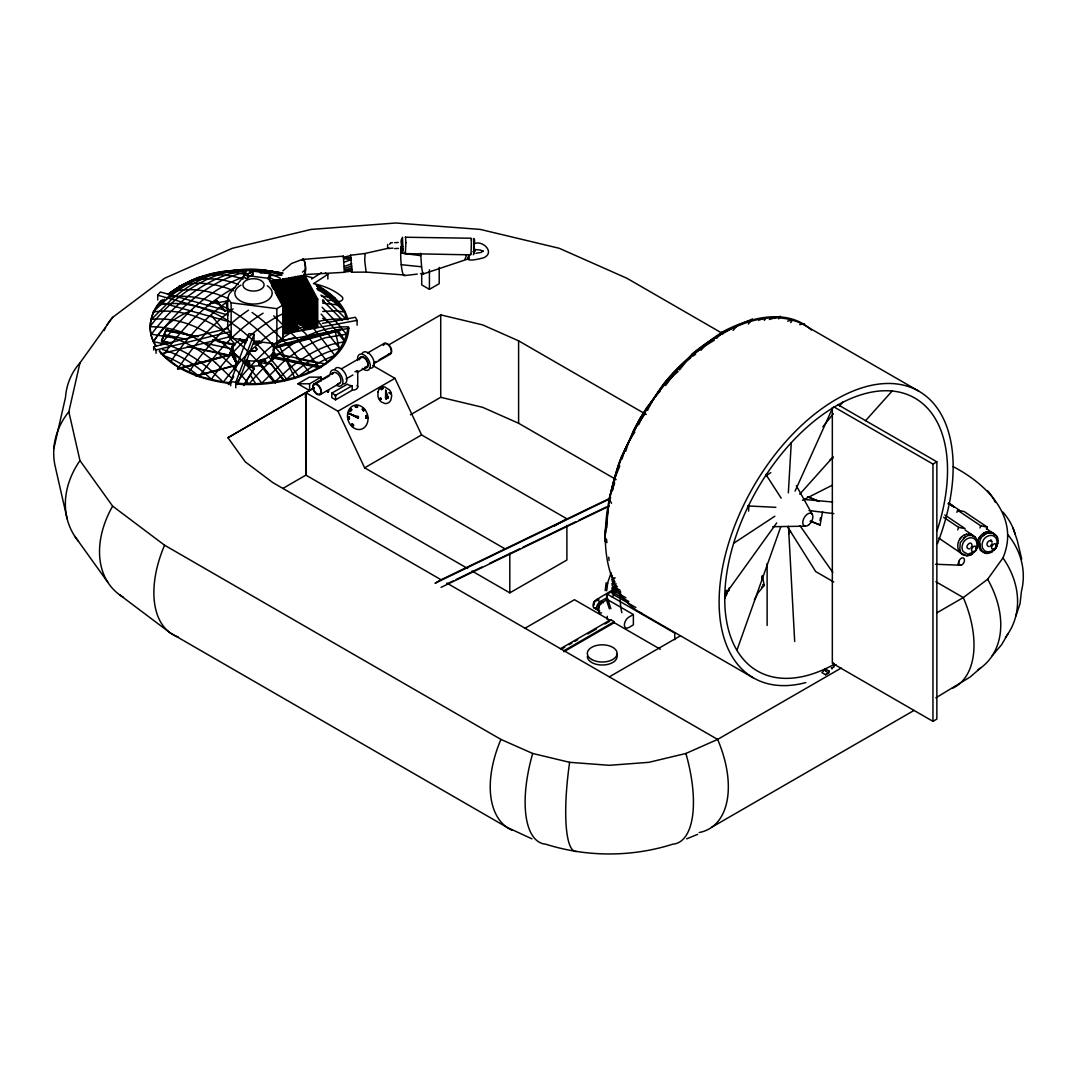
<?xml version="1.0" encoding="UTF-8"?>
<svg xmlns="http://www.w3.org/2000/svg" width="1077" height="1077" viewBox="0 0 1077 1077"><rect width="100%" height="100%" fill="white"/><g stroke="black" fill="none" stroke-linecap="round" stroke-linejoin="round"><path stroke-width="1.5" d="M351.331 271.916A8.495 0.767 86.2 0 0 351.869 271.121L350.671 255.572A8.495 0.767 86.2 0 0 350.267 255.532M401.586 243.739L401.331 248.222L401.196 247.36M405.867 242.742L405.437 252.355M319.721 367.782L272.844 357.927L272.952 356.447L277.206 353.902L325.698 364.093M366.099 417.674L367.755 417.553A3.244 2.625 73.3 0 1 367.822 418.078L366.167 418.199A3.244 2.625 73.3 0 1 366.099 417.674A3.244 2.625 73.3 0 0 366.18 418.186M231.77 355.154L231.905 353.996L177.611 368.617M473.692 242.325L474.445 239.579L474.392 242.338L473.624 241.625M348.625 417.93L348.383 419.115L348.773 418.334M465.035 259.019L464.968 259.032A3.043 1.05 -78 0 0 466.166 254.926M473.813 251.816L474.607 249.124L474.499 251.83L473.274 251.964M343.24 257.174L343.348 256.138L303.189 259.395M304.185 274.608L344.411 272.306L343.348 256.138M274.15 382.308L259.409 364.066L259.692 362.666L270.96 363.838L284.651 380.787M402.96 248.975L402.461 237.169M348.921 417.405L349.231 417.216A1.912 1.548 73.3 0 0 349.163 416.691L347.911 416.786A2.746 2.221 73.3 0 0 347.965 417.216L348.261 417.58M417.257 274.096L404.185 275.631A15.28 2.302 86.4 0 1 401.708 268.321L401.236 264.686A15.28 2.302 86.4 0 1 400.711 253.082L400.859 249.864M272.844 357.927L273.275 356.258A2.679 0.74 -78.1 0 1 274.298 353.606A2.679 0.74 -78.1 0 1 274.985 354.643L274.864 355.922M788.351 492.849L791.272 442.66M972.06 546.093C971.912 538.11 962.421 548.543 969.677 548.907M977.647 544.316C976.489 535.659 988.78 526.586 994.919 534.906L986.505 528.592M975.829 550.603L977.862 545.554L977.862 541.758M977.862 545.554L978.024 542.996M985.657 534.017C974.793 538.419 979.491 558.963 991.742 552.03M979.599 542.929L980.837 549.984M997.827 543.185L998.042 540.627M362.895 409.125C361.576 409.152 361.657 409.718 363.07 409.233M400.994 242.083C402.556 229.94 401.546 262.061 400.873 247.118M402.825 250.833L402.946 248.949M366.732 416.476L366.57 415.614M385.876 397.588L386.28 398.853M305.343 397.642L305.801 392.634L314.363 387.72M474.055 250.981L473.974 251.991L473.18 251.641M358.17 416.436C355.127 415.035 358.816 421.08 358.453 416.516M356.931 417.445L347.763 412.976A12.453 10.07 73.3 0 0 360.607 429.386A12.453 10.07 73.3 0 0 364.874 409.489A12.453 10.07 73.3 0 0 347.763 412.976L356.783 416.853M356.904 417.176L347.763 412.976L357.106 416.637M402.138 239.538L402.286 238.044M402.825 250.793L402.502 253.216M471.053 253.687L471.403 240.521M473.826 253.741L474.23 242.204M605.745 532.953C608.357 498.059 614.832 461.548 634.824 432.092M833.033 666.973L833.84 667.43M605.18 590.654L606.176 582.751M606.539 586.023L611.157 572.708M606.714 590.802L607.697 583.02M381.837 387.868L382.362 388.178M264.982 363.218L265.063 362.639A2.679 1.979 -38.9 0 0 263.273 361.01A2.679 1.979 -38.9 0 0 260.54 362.761L260.297 363.353M363.057 409.247L362.612 407.698L362.895 409.125M248.181 364.793L248.262 364.241A2.679 2.046 32.2 0 0 245.098 361.468M381.554 387.908L382.537 387.639M820.028 520.635L820.486 517.741M810.092 521.147L820.082 525.024L822.586 511.629M605.759 538.487L605.207 541.637L605.207 531.244L606.849 521.78L606.849 527.73M401.358 242.81L401.546 244.492M405.437 252.301L405.1 253.593L470.716 254.859M470.851 238.475L471.403 240.588M473.436 239.525L473.611 238.529M471.053 253.62L470.568 254.576M473.557 244.035C481.809 239.148 495.73 252.22 483.896 257.686C480.18 258.749 463.164 263.138 468.751 256.232M473.638 249.474L473.732 243.725M473.826 253.674L473.328 254.71M382.47 388.016L382.227 389.039L382.995 388.595M468.818 258.938L468.455 257.066M350.779 410.835C350.16 408.95 350.173 413.137 350.792 410.835M381.298 389.578L380.773 388.191M322.629 299.931L323.463 300.873M327.637 300.348L327.92 300.806M347.925 416.664L349.311 416.732A2.746 2.221 73.3 0 1 349.365 417.176L348.261 417.593M53.85 448.544L65.495 397.453A91.747 72.361 24.9 0 1 79.967 362.895L112.627 317.378L164.579 278.283L232.295 248.289L311.145 229.428L395.757 222.993L480.382 229.428L559.232 248.289L626.935 278.283L723.044 333.762M67.164 518.885L55.573 468.051A91.747 74.905 0 0 1 68.834 411.751L79.967 362.895M1005.433 637.369A91.747 72.361 24.9 0 0 1002.956 557.913C1020.242 517.081 986.734 484.085 953.105 466.597M364.578 410.041L364.457 409.502A3.137 2.544 73.3 0 0 364.12 409.152L363.164 410.579A3.137 2.544 73.3 0 0 363.501 410.929L364.591 410.027M474.607 249.124L474.499 251.83M483.075 250.712L481.486 252.341L475.953 253.324M976.166 549.795C976.624 539.496 966.15 554.197 975.277 551.114M992.079 543.71L990.369 546.254M996.185 547.426C996.642 537.127 986.169 551.814 995.296 548.731M997.894 543.185L995.848 548.233L991.755 552.097M232.188 355.195L231.905 353.996M237.048 365.103L234.409 358.52A2.679 0.929 74.9 0 0 233.574 355.37A2.679 0.929 74.9 0 0 232.295 354.818L237.048 365.103L197.118 375.86M328.687 390.991L328.323 391.772M385.553 397.925L385.701 390.184L388.151 397.615L387.464 398.369L387.087 397.319L387.989 397.278M387.047 398.302L385.983 398.813M956.888 512.383L957.615 510.229L964.184 511.562L987.259 527.124L986.532 529.278M957.722 529.857L958.57 527.34L943.64 517.283M979.962 527.945L980.689 525.778L957.615 510.229M1015.759 616.192L1020.013 603.874L1021.427 591.327A91.747 74.905 0 0 0 1008.166 535.027M187.371 346.309L229.401 355.141L233.655 344.182L212.64 339.767M736.951 650.198L780.731 526.882M614.684 482.913L609.717 496.053A241.033 139.162 60 0 0 609.097 499.997M227.759 328.62L227.705 298.073L229.253 293.981L244.816 275.295M243.2 277.314L245.879 270.246L270.071 273.343L270.085 281.541M267.917 278.997L270.071 273.343M230.68 385.754L230.666 381.635L248.935 333.574L254.024 334.233L254.037 341.099L237.546 384.502M235.782 387.774L235.769 382.281L254.024 334.233M198.101 336.711L165.777 329.912L161.604 341.261L169.695 342.957M161.604 341.261L165.575 331.649M229.401 355.141L231.622 348.813A2.679 0.74 -78.1 0 1 232.309 345.623A2.679 0.74 -78.1 0 1 233.332 345.017M619.76 465.964L615.532 476.572A213.286 123.168 60 0 0 611.898 491.139M270.96 363.838L283.359 380.073M387.666 244.466L387.585 247.427L389.295 248.733M382.51 388.137L382.147 388.878L382.927 388.46M724.606 598.839L729.183 588.042M795.082 491.072L832.427 408.385M825.601 670.984L826.597 671.563M831.498 667.74L832.184 667.928M638.607 424.823L644.248 413.016L658.37 391.974A235.405 135.917 0 0 1 678.133 371.511M381.298 387.828L381.662 389.551L381.985 387.437M647.546 410.418C663.109 377.085 692.282 352.3 722.169 332.039C748.623 317.782 786.816 307.174 811.425 330.047M243.537 385.593L254.374 368.321L244.748 362.68M978.603 539.187L979.895 536.75M975.775 550.562L977.068 548.126M995.794 548.193L997.087 545.756M405.221 237.236L471.012 238.232M402.502 253.162L401.95 251.129M473.611 238.609L474.23 242.258M754.398 599.754L758.235 592.646L764.253 585.376L762.22 575.535M468.576 258.843L468.387 259.167A3.043 0.754 86.1 0 0 468.549 254.724M665.599 385.499L677.998 368.778A215.535 124.461 0 0 1 714.374 340.211M349.513 410.135L349.487 410.916L349.769 409.852M1008.18 633.505L1001.516 644.84L992.334 655.583M679.506 369.963L692.04 353.996A243.631 140.656 0 0 1 752.325 319.182M323.612 300.227L323.989 301.923L323.625 300.968M228.311 384.529L233.615 376.129M229.159 383.91L233.574 376.91M243.792 385.122L254.374 368.321M790.733 322.642L792.43 320.017L787.664 321.134M389.564 244.237L390.507 243.106M386.455 397.251L385.526 397.696L385.795 398.827M335.418 395.272L335.418 396.484M645.554 413.124L637.126 425.307L625.885 448.032A233.009 134.531 60 0 0 622.008 458.964M778.59 318.859L780.381 316.342A237.223 136.954 0 0 0 769.355 319.479M161.362 300.47C149.649 312.29 145.853 332.578 156.448 346.215M159.759 350.819L163.071 355.423L178.836 367.284C193.9 345.313 211.577 324.796 233.063 308.87M724.74 595.231L776.692 522.924M937.125 612.678L963.296 597.573L987.649 579.251L1002.956 557.913M170.947 361.36C186.509 338.555 205.155 317.634 227.61 301.425M189.108 371.834C205.33 348.248 224.676 326.318 248.491 310.163M352.058 425.671L352.744 424.203A3.043 2.464 73.3 0 0 352.435 423.853L351.465 425.2A3.043 2.464 73.3 0 0 351.789 425.536L352.071 425.671M351.937 424.163L352.139 425.415M353.566 425.065L352.785 426.573L353.687 425.213M161.025 344.613C182.161 315.803 209.234 289.336 243.456 277.072M764.32 320.313L766.339 317.769M822.882 426.775L833.329 413.783M839.589 406.002L842.726 402.098M237.088 381.931C263.057 349.298 300.321 315.696 344.977 319.33M748.34 324.002L752.298 319.196M157.713 299.998L157.7 295.219L160.392 292.002L227.503 310.943M700.992 350.281L707.104 343.011M963.915 535.215C956.268 539.187 954.989 552.393 964.319 555.234M959.876 539.119L961.694 536.965M965.638 536.386L960.24 542.714L959.769 550.266M970.956 548.18L971.548 546.524M975.789 550.509L971.737 554.467L966.661 555.786M995.269 547.749C992.873 551.855 986.128 553.713 983.207 549.189A9.033 7.364 -55.9 0 1 982.803 541.435C984.432 536.225 992.334 532.738 995.902 538.015A9.033 7.364 -55.9 0 1 996.306 545.783M993.977 550.347L995.808 548.139M351.95 424.136L352.3 423.961A2.114 1.71 73.3 0 1 352.691 424.378L352.125 425.428M282.874 270.825L291.477 263.528L302.745 259.261M733.074 330.383L737.233 325.617M716.595 338.38L722.169 332.039M799.74 494.208L833.208 456.836M865.558 420.703L892.335 390.803M404.737 275.025L366.099 272.104L351.56 272.212M367.62 418.253L366.355 418.239A2.248 1.817 73.3 0 1 366.261 417.607L367.607 417.741M381.891 387.707L381.945 387.491M825.399 668.938L821.913 672.64L825.615 674.767L829.088 672.762L829.088 671.079L825.399 668.938L825.399 670.621M825.615 674.767L829.088 671.079M761.695 586.978L764.253 585.376M960.617 565.237L960.024 565.183A3.958 2.517 -63 0 1 958.813 561.777L959.136 560.821A3.958 2.517 -63 0 1 963.094 557.913L963.673 558.223A3.958 2.517 -63 0 1 963.982 562.275A3.958 2.517 -63 0 1 960.711 565.25L958.045 563.904L959.001 561.211M980.703 667.902L970.148 677.016L935.819 697.856M302.489 272.091L305.397 269.735M423.423 273.908L467.957 258.992M379.535 398.705C378.942 400.725 382.133 398.355 380.477 397.884M380.558 399.392L379.979 398.409M379.885 400.079L381.406 399.002M168.268 294.209C189.983 277.422 219.116 268.24 246.606 271.162M281.393 275.066C231.501 255.316 179.711 287.949 149.757 326.789C190.36 325.819 224.258 354.723 248.975 384.072C286.442 382.739 341.907 371.646 348.1 326.856C307.524 325.86 273.666 354.75 248.975 384.072L236.146 383.102M963.417 538.137L968.156 535.35M983.436 535.767C988.053 530.167 998.298 532.94 997.975 540.641M973.77 551.855L967.9 554.265L963.175 551.559A9.033 7.364 -55.9 0 1 962.771 543.804C964.413 538.594 972.316 535.107 975.883 540.398A9.033 7.364 -55.9 0 1 976.287 548.153M207.471 305.653L216.396 300.16L225.053 311.051M328.068 391.786C325.241 392.378 330.37 388.272 327.92 392.122M734.258 542.902L774.875 516.193M311.63 279.024L321.377 272.629M313.932 283.439L327.866 274.298L325.321 273.006M207.511 305.868L211.011 303.014M263.098 313.205C237.384 329.077 216.665 351.856 199.393 376.385L178.836 367.284M613.244 589.59L596.483 599.647L600.077 601.733L607.065 597.533M227.705 298.073L231.111 302.799L276.829 308.655L282.861 305.141L268.361 278.31L249.527 275.9M254.037 341.099L276.897 344.021L282.928 340.507L348.854 328.31M610.753 497.83L441.099 579.763L272.925 482.671L245.314 461.898L227.961 437.706L305.801 392.634L305.908 475.132L467.58 568.468M351.344 410.054L351.29 410.081A2.248 1.817 73.3 0 0 351.64 409.597C349.406 406.339 351.385 412.101 350.308 409.273M421.713 273.491L421.713 284.893L429.427 289.336L439.201 283.709L439.201 267.419M321.134 377.138L309.611 383.789L309.611 390.561L297.871 383.789L309.395 377.138L321.134 377.138L321.134 381.204M313.972 383.937L333.493 372.655M367.526 353.014L384.26 343.361M314.309 384.502L319.815 381.325M322.575 379.723L329.468 375.752M341.867 368.59L361.158 357.456M227.961 437.706L313.932 388.07M388.824 344.828L440.722 314.874L482.631 324.891L518.602 340.83L646.187 414.483M346.013 378.956L352.906 374.971M357.039 372.588L366.678 367.015M373.571 363.043L376.331 361.441M379.077 359.853L390.103 353.485A5.52 3.191 60 0 0 391.113 352.058M320.152 394.64L339.672 383.358M373.706 363.716L390.439 354.064M331.81 393.132L347.427 384.112A5.52 3.191 0 0 0 352.206 385.714L352.206 390.224L335.58 399.823L331.81 397.642L331.81 393.132L335.58 395.313L352.206 385.714M282.82 488.473L305.908 475.132L305.908 392.701L337.976 411.212L394.949 378.323L421.592 434.933L566.892 518.818L554.049 526.195M410.445 414.78L440.722 397.305L482.631 407.321L518.602 423.261L616.165 479.588M337.976 411.212L364.632 467.822L421.592 434.933M441.099 579.763L435.068 583.249L609.272 499.122L611.521 503.269M525.064 628.228L574.472 599.701L610.753 620.648L610.753 619.679L614.24 621.685L614.24 622.668L563.904 651.733M614.482 582.872L612.234 581.58L612.234 579.493L615.115 577.824M620.19 590.317L612.234 585.726L612.234 583.653L615.115 581.984M830.044 459.825L832.952 458.142M614.482 584.946L616.273 583.909M625.885 597.775L612.234 589.886L612.234 587.813L615.115 586.144M614.482 589.106L616.273 588.069M633.37 614.536L628.874 617.134A6.368 3.675 -60 0 0 624.377 624.916A6.368 3.675 -60 0 0 628.874 627.514L633.37 624.916L633.37 614.536L607.28 599.472L607.28 594.141L614.455 590.008M635.874 607.536L612.234 593.885L612.234 591.96L615.115 590.304M614.482 593.265L616.273 592.229M611.776 596.739L614.482 595.191M607.28 599.472L602.783 602.07A6.368 3.675 -60 0 0 598.327 609.151A6.368 3.675 -60 0 0 601.612 612.948M560.417 648.731L610.753 619.679M561.857 648.892L564.738 647.223M569.046 644.733L571.927 643.077M574.795 641.407L577.676 639.751M587.746 633.936L596.375 628.955M605.005 623.973L609.326 621.483M563.904 650.75L614.24 621.685M833.76 406.796L932.951 464.066L936.855 461.804L936.855 719.086L932.951 721.348L832.333 663.257L832.333 407.658M726.113 592.188L729.304 590.344M609.286 676.868L680.516 635.74M841.177 668.077L717.619 739.414L685.887 753.469L648.933 762.314L609.286 765.316L569.625 762.314L532.671 753.469L500.94 739.414L164.579 545.218L112.627 506.123L79.967 460.606L68.834 411.751M711.951 827.109L914.023 710.443M471.941 570.998L509.811 592.862L566.892 560.027L566.892 525.414M392.997 248.141L390.439 248.249M234.759 287.626C205.384 303.377 182.094 328.445 163.071 355.423A139.768 80.694 60 0 1 199.433 376.411L223.316 382.12L231.326 382.725M212.465 303.445L215.858 301.708M802.446 500.32L832.373 485.148M246.189 275.47A1.562 0.902 -0.1 0 1 245.152 274.164A1.562 0.902 -0.1 0 1 247.575 273.908L252.799 271.66L252.812 274.81L247.845 277.247A1.562 0.902 -0.1 0 1 245.489 278.404M247.67 275.187A1.562 0.902 -0.1 0 0 247.845 274.096L252.799 271.66M247.252 276.937A1.562 0.902 -0.1 0 1 247.589 277.072L252.812 274.81M447.13 583.842L453.188 580.92M456.217 579.453L481.971 567.014M489.537 563.352L519.841 548.731M522.87 547.264L575.885 521.658M578.914 520.191L606.176 507.025M441.099 587.328L609.232 506.123M963.928 535.282L966.432 534.179M983.947 532.913L988.996 531.594M971.71 554.399C967.509 557.105 961.021 555.436 959.836 550.239M686.641 838.848L697.667 834.338M386.643 397.305L387.585 397.036L386.104 397.359M291.086 310.001C257.874 323.679 231.986 350.537 211.348 379.252A123.976 71.567 60 0 0 184.732 359.085A123.976 71.567 60 0 0 162.452 349.567M386.118 397.319L387.585 397.036M344.088 262.223L351.398 259.557L343.751 258.574M389.066 392.742C393.024 392.486 390.062 392.836 389.134 392.97M390.224 393.711L390.197 392.593M344.357 266.409L351.775 263.811M344.452 268.348L351.896 266.006M380.114 398.302L380.693 399.284M245.394 272.05C206.703 281.474 176.426 310.634 153.149 341.611L164.579 343.98A135.904 78.459 60 0 1 211.954 371.336M315.561 312.559C276.856 321.983 246.593 351.142 223.316 382.12L211.873 371.282M177.49 369.007L231.784 354.387M279.037 341.746L295.004 337.451M179.119 368.819L231.811 354.643M272.535 343.805A2.679 0.929 74.9 0 1 274.312 346.457L335.391 330.289M340.292 329.67L340.305 330.477L274.837 348.1L274.823 347.292L340.184 328.997M274.797 347.494L340.278 329.858M195.637 375.9L237.155 364.713M344.505 270.004L351.95 268.038M153.688 350.052L153.674 346.713L227.745 328.431L230.128 331.703L230.155 336.711L160.917 353.808M153.674 346.713L156.057 349.985L230.128 331.703M211.779 273.868C235.042 268.388 259.705 268.604 283.103 273.181M350.671 255.572L343.603 257.268L351.156 257.793M270.098 281.285L279.293 279.535M178.769 286.307C196.808 280.599 216.477 283.413 233.615 290.75M189.027 281.77C205.088 276.816 222.629 278.418 238.179 284.436M389.214 248.047L364.888 253.485L350.442 255.262M170.893 292.244C185.527 287.99 201.13 289.309 215.548 293.738A156.03 90.091 60 0 1 227.637 298.369M799.713 324.648L804.492 323.679M199.299 277.22C213.717 273.181 229.038 274.568 243.214 278.956M167.393 297.279C223.02 288.717 268.86 334.974 298.558 376.425A139.471 80.519 -60 0 1 334.88 355.45L313.824 328.727L296.74 311.751M344.519 271.269L351.937 269.788M391.139 242.783L392.459 242.729M285.149 333.318L285.095 305.208L272.064 281.097L270.583 281.366L283.614 305.491L283.668 333.587M273.558 284.126L273.558 280.828L275.039 280.545L288.071 304.67L288.124 332.766M276.533 285.23L276.52 280.276L278.001 280.007L291.032 304.118L291.086 332.214M279.495 284.678L279.481 279.724L280.962 279.455L293.994 303.566L294.061 331.662M282.457 282.484L282.457 279.172L283.938 278.903L296.969 303.014L297.023 331.124M285.418 281.932L285.418 278.633L286.899 278.351L299.931 302.475L299.985 325.617M288.394 283.036L288.38 278.081L289.875 277.812L302.893 301.923L302.947 325.066M291.355 282.484L291.355 277.529L292.836 277.26L305.868 301.372L305.922 329.468M294.331 280.289L294.317 276.977L295.798 276.708L308.83 300.82L308.884 328.929M297.292 279.737L297.279 276.439L298.773 276.156L311.805 300.281L311.859 328.377M300.254 280.841L300.254 275.887L301.735 275.618L314.767 299.729L314.821 327.825M303.229 280.289L303.216 275.335L312.222 277.664M272.912 284.934L274.393 284.651L285.742 305.653L285.795 330.827M275.887 284.382L277.368 284.113L288.717 305.114L288.771 331.958M278.849 283.83L280.33 283.561L291.679 304.562L291.732 331.42M284.786 282.739L286.267 282.457L297.615 303.458L297.642 321.929M287.747 282.187L289.228 281.918L300.577 302.92L300.618 324.729M290.709 281.635L292.204 281.366L303.552 302.368L303.593 329.225M296.646 280.545L298.127 280.262L309.476 301.264L309.53 326.439M299.608 279.993L301.102 279.724L312.451 300.725L312.492 327.57M302.583 279.441L304.064 279.172L315.413 300.173L315.467 327.031M283.614 305.491L285.095 305.208M273.558 280.828L286.59 304.939L288.071 304.67M276.52 280.276L289.551 304.387L291.032 304.118M279.481 279.724L292.513 303.835L293.994 303.566M282.457 279.172L295.488 303.297L296.969 303.014M285.418 278.633L298.45 302.745L299.931 302.475M288.38 278.081L301.412 302.193L302.893 301.923M291.355 277.529L304.387 301.641L305.868 301.372M294.317 276.977L307.349 301.102L308.83 300.82M297.279 276.439L310.311 300.55L311.805 300.281M300.254 275.887L313.286 299.998L314.767 299.729M303.216 275.335L316.248 299.446L317.728 299.177L317.782 327.273M284.261 305.935L285.742 305.653M288.717 305.114L287.236 305.383L287.263 320.488M290.198 304.831L291.679 304.562M293.159 304.279L297.615 303.458M300.577 302.92L299.096 303.189L299.11 308.224M302.058 302.637L303.552 302.368M305.033 302.085L309.476 301.264M310.957 300.995L312.451 300.725M313.932 300.443L315.413 300.173M284.516 330.397L297.696 327.96M302.65 327.045L307.591 326.129M322.427 323.383L355.383 317.284L357.066 320.381L357.093 325.187M357.066 320.381L282.901 334.099L282.928 340.507L282.861 305.141M367.217 416.53L367.432 415.587M249.729 271.391L265.238 270.327L282.026 273.316M322.777 311.455L335.405 310.836L344.707 312.034L346.404 319.438L325.698 298.975A134.733 77.786 60 0 0 320.946 295.085M259.409 364.066L260.217 363.945M344.478 272.05L351.869 271.121M260.432 273.114L266.531 272.36L281.649 273.491M420.515 273.706L423.786 273.316A14.782 1.575 86.3 0 1 421.592 266.8L420.649 253.243M269.425 275.672L282.093 274.931M966.432 534.246L971.36 534.38L974.887 537.275M968.169 535.417L973.096 535.552M988.188 533.048L990.732 532.765M327.758 391.961L327.489 390.951L328.512 390.857M398.248 242.473L394.626 242.688M398.49 248.397L394.694 248.612M358.116 418.266L357.039 417.418M386.495 398.746L386.441 397.507M348.935 417.405L348.1 417.068M772.734 526.707L805.3 526.182M297.871 383.789L309.611 383.789M366.49 415.574C364.645 416.26 368.24 417.459 367.257 415.614M473.826 240.265L474.513 240.279M473.799 241.638L474.486 241.652M475.213 249.608L480.409 250.012L483.008 251.385M473.974 250.026L474.661 250.039M473.92 251.385L474.607 251.399M322.71 303.162L339.753 305.128A123.976 71.594 60 0 0 317.621 287.68M321.498 296.027L334.785 298.221L344.707 312.034L333.264 301.197A135.904 78.459 60 0 0 316.773 288.569M935.63 564.254L960.711 565.25M255.707 347.669A3.554 2.046 0 0 1 256.649 349.89A3.554 2.046 0 0 1 253.458 351.237L251.668 351.008A3.554 2.046 0 0 1 250.308 350.294M747.694 505.934L775.871 507.334M804.532 499.499L832.629 502.003M831.996 668.602L832.158 667.713M401.236 264.686L421.592 266.8M532.671 753.469A91.747 37.453 -71.6 0 0 545.743 844.18C586.736 857.225 631.822 857.225 672.815 844.18A91.747 37.453 71.6 0 0 685.887 753.469M349.096 418.818C349.756 416.664 349.567 420.447 348.76 418.347M809.002 510.565L833.84 513.635M400.711 253.082L420.703 255.639M247.333 340.238L231.192 338.165L231.111 302.799M230.666 381.635L235.769 382.281M367.27 415.359C364.188 415.749 367.365 417.661 367.217 415.574M980.689 525.778L987.259 527.124M958.57 527.34L965.14 528.672L944.785 514.954M295.556 276.654L298.464 277.247A139.768 80.694 60 0 1 301.466 278.391M947.935 503.74L950.331 504.13L960.496 510.956M968.977 533.963L975.102 536.723L977.539 540.614M989.036 546.604C983.893 545.662 989.669 537.154 991.998 542.202M986.694 553.349L980.568 550.589L977.714 544.302M962.555 554.13L964.938 554.547M165.777 329.912L194.95 336.414M217.581 341.167L232.134 344.223M165.845 330.545L178.782 333.264M186.859 334.96L194.937 336.67M217.567 341.422L230.491 344.142M281.972 355.598L288.434 356.958M296.512 358.654L314.296 362.384M272.952 356.447L321.444 366.638M272.858 357.12L321.35 367.311M272.885 357.308L321.363 367.499M186.375 339.309L163.744 334.543L161.51 340.87L171.216 342.917M204.145 343.038L231.622 348.813M187.465 346.686L229.495 355.518L231.663 349.325M318.052 290.225L326.896 292.284M334.785 298.221L319.021 286.361L316.625 285.782A139.768 80.694 60 0 1 334.826 298.248M295.475 276.533L301.398 278.553M245.085 274.487C234.032 271.66 222.32 271.687 211.254 274.366A123.734 71.445 -60 0 0 184.652 284.907A123.734 71.445 -60 0 0 169.008 295.596M281.003 273.598C229.482 257.672 180.626 294.923 151.453 334.193L172.145 337.626A134.733 77.786 60 0 1 215.508 362.666M157.7 295.219L228.014 315.063M160.917 302.489L228.028 321.431M348.611 417.93L349.204 418.913M270.3 277.974L278.647 281.945M531.917 838.848L506.607 827.109L170.247 632.913L119.574 594.773M280.249 278.176C260.136 268.321 236.63 268.025 215.36 273.948A134.45 77.625 -60 0 0 193.739 283.547A134.45 77.625 -60 0 0 172.118 298.921L151.44 319.384C197.212 314.915 235.419 349.648 261.819 383.102L282.497 362.653A134.45 77.625 -60 0 1 304.118 347.279A134.45 77.625 -60 0 1 325.739 337.68L346.417 334.26L337.868 323.719L322.09 307.228M808.248 496.941L819.032 501.424L807.535 496.78M810.846 521.174L820.082 525.024M356.756 407.321L356.972 407.389A3.15 2.558 73.3 0 0 357.389 407.375L357.133 405.423A3.15 2.558 73.3 0 0 356.716 405.45L356.85 407.16M316.086 285.055L319.021 286.361M356.85 407.16L356.904 407.187A2.194 1.777 73.3 0 0 357.416 407.16L357.524 406.716M599.795 611.036L594.046 607.832L597.654 609.919M247.925 365.265L254.132 368.792M918.883 391.22L805.058 325.51A165.495 95.557 -60 0 0 638.23 423.396A165.495 95.557 -60 0 0 642.282 613.634M837.677 404.548L936.855 461.804M935.859 581.728L963.296 597.573A91.747 52.961 60 0 1 952.31 688.351M833.746 581.984L815.693 571.564L788.041 527.568M762.704 584.596L763.526 585.067M372.642 365.453L394.949 378.323M614.482 578.712L612.234 577.42L612.234 575.347M612.234 579.493L614.482 580.799M612.234 583.653L617.336 586.602M612.234 587.813L620.19 592.404M612.234 591.96L628.833 601.545M639.563 612.153L753.375 677.877M607.28 594.141L674.754 633.101L674.754 639.725M364.632 467.822L505.463 549.122M614.24 622.668L660.322 649.269M446.901 583.115L717.619 739.414A91.747 52.961 60 0 1 699.148 832.521M950.547 504.211L952.055 505.921L948.595 502.959L953.872 507.038L952.27 505.382M386.751 397.494L385.714 390.224M965.113 530.046L973.325 535.606M938.686 538.042L960.59 552.891M350.94 410.189L351.506 410.162A3.218 2.612 73.3 0 0 351.762 409.772L350.402 408.452A3.218 2.612 73.3 0 0 350.16 408.829L350.106 409.273M215.44 362.626L231.649 378.202M283.547 311.926L305.68 333.776L326.964 361.401M273.72 315.803L297.454 339.174L319.088 367.324M323.989 301.762L342.257 320.084M274.312 346.457L274.837 348.1M321.175 314.147L335.418 329.724L344.734 341.665L333.305 344.034A135.621 78.298 -60 0 0 286.078 371.309L274.648 382.133C246.35 344.775 203.863 304.67 153.122 311.967L164.552 301.143A135.621 78.298 -60 0 1 211.873 273.827M386.939 397.548L387.76 398.396L388.083 397.44M309.099 312.451L319.788 323.477L339.793 348.571M990.84 539.9L991.755 541.314M216.585 300.86L225.012 311.28M224.043 310.526L216.396 300.16M259.692 362.666L275.483 382.227M259.449 363.259L275.281 383.022M211.671 315.682L223.249 330.02M228.27 336.078L234.598 343.9M308.83 371.875L287.465 344.532L264.161 321.808A156.03 90.091 60 0 0 252.072 312.478M74.73 536.184L107.942 582.469M800.023 525.764L832.844 572.479M365.063 253.755L364.74 260.553L366.099 272.104M765.868 474.445L781.175 498.153M232.147 355.72L234.261 359.422M796.388 485.754L812.206 514.214M405.1 253.593L404.817 252.449M304.697 275.066L317.728 299.177M295.165 280.814L306.514 301.816L306.568 326.991M283.291 283.009L294.64 304.01L294.681 320.798M271.431 285.203L273.706 289.403M275.214 292.204L282.026 304.804M279.71 346.74L284.099 355.827M286.28 360.364L295.044 378.539M363.232 410.404L363.986 409.273L363.703 410.835A2.181 1.764 73.3 0 1 363.232 410.404M991.177 540.425L991.54 541.219M996.588 536.131L997.558 538.244M1013.053 528.161L1017.226 540.277L1021.71 559.138M390.682 392.176L391.072 393.455M390.049 392.647L390.372 393.67M607.495 598.489L610.888 608.693M609.299 606.27L606.432 595.433M606.001 598.65L609.394 608.882M832.252 668.063L832.023 668.75L831.377 667.794M233.763 352.744L234.665 355.895M322.615 300.604L322.858 301.856M335.014 330.477L339.632 350.038M381.446 387.787L381.797 389.497L381.406 387.774M761.843 576.868L762.516 580.153M977.606 540.587L977.956 543.01M405.544 237.142L405.867 242.756M357.51 406.716L357.308 405.706L356.595 406.11M356.029 406.769C354.212 403.996 356.931 408.452 355.181 406.81L355.72 405.719L355.841 406.769M606.539 539.415L606.943 542.646M608.72 557.186L609.124 560.417M474.311 241.638L474.392 242.338M474.068 239.309L474.163 240.588M788.472 526.276L794.691 641.488M165.858 330.302L165.871 331.07M156.057 349.985L156.071 353.323M316.248 299.446L316.301 327.556M313.945 308.843L313.972 325.617M313.286 299.998L313.34 328.108M310.311 300.55L310.364 328.647M307.349 301.102L307.403 329.199M304.387 301.641L304.441 329.75M302.099 321.108L302.099 324.46M301.412 302.193L301.466 325.335M298.45 302.745L298.491 324.231M298.504 327.543L298.504 330.841M295.488 303.297L295.542 331.393M294.694 325.833L294.694 329.185M292.513 303.835L292.567 331.945M289.551 304.387L289.605 332.497M289.228 281.918L289.242 285.27M286.59 304.939L286.644 333.035M283.938 278.903L283.938 282.214M277.368 284.113L277.368 287.465M276.829 308.655L276.897 344.021M272.064 281.097L272.077 284.409M252.543 271.471L252.543 274.635M247.845 274.096L247.845 277.247M247.575 273.908L247.589 277.072M245.879 270.246L245.893 273.531M932.951 464.066L932.951 721.348M767.12 563.594L767.12 625.454M726.45 590.344L726.45 595.352M607.28 616.34L607.28 619.585M518.602 340.83L518.602 423.261M509.811 553.295L509.811 592.862M440.722 314.874L440.722 397.305M429.427 269.802L429.427 289.336M357.726 370.636L357.726 387.033M335.58 395.313L335.58 399.823M327.866 274.298L327.866 279.064M987.649 579.251A91.747 64.876 45 0 1 978.145 669.638M1002.956 512.127A91.747 72.361 -24.9 0 1 1015.167 534.098M987.649 490.789A91.747 64.876 -45 0 1 995.431 502.461M511.938 830.192A91.747 52.961 -60 0 1 500.94 739.414M576.383 851.503A91.747 19.386 -81.2 0 1 569.625 762.314M178.486 637.14A91.747 52.961 -60 0 1 164.579 545.218M104.186 330.477A91.747 64.876 45 0 1 105.546 327.61M107.081 324.85A91.747 64.876 45 0 1 112.627 317.378M78.486 541.3A91.747 72.361 -24.9 0 1 79.967 460.606M123.478 597.331A91.747 64.876 -45 0 1 112.627 506.123M348.76 327.246A99.272 57.31 0 0 1 236.563 384.099M230.128 383.479A99.272 57.31 0 0 1 159.208 351.102M155.68 346.013A99.272 57.31 0 0 1 162.358 299.81M168.147 294.425A99.272 57.31 0 0 1 281.757 273.06M317.001 285.257A99.272 57.31 0 0 1 347.911 319.775M256.124 384.422A91.747 37.453 71.6 0 1 250.578 375.173M227.543 310.607A91.747 37.453 71.6 0 1 226.035 301.048M153.594 342.19A99.272 57.31 0 0 1 192.029 310.27M217.164 302.812A99.272 57.31 0 0 1 228.472 300.995M322.642 318.253A99.272 57.31 0 0 1 328.229 322.104M337.693 330.706A99.272 57.31 0 0 1 345.367 342.149M272.858 357.82A20.49 11.834 0 0 1 265.777 363.649M259.463 365.547A20.49 11.834 0 0 1 248.868 365.817M238.192 362.262A20.49 11.834 0 0 1 236.025 360.62M270.583 342.836A20.49 11.834 0 0 1 269.29 356.595A20.49 11.834 0 0 1 246.296 360.31M239.457 357.914A20.49 11.834 0 0 1 240.831 339.793M255.572 347.777A3.406 1.992 -0.1 0 1 256.474 349.931A3.406 1.992 -0.1 0 1 253.418 351.237M251.695 351.008A3.406 1.992 -0.1 0 1 250.403 350.321M271.727 344.021A2.679 0.929 74.9 0 1 273.423 346.336A2.679 0.929 74.9 0 1 273.087 349.136M272.346 356.743A2.679 0.74 -78.1 0 1 273.464 353.431A2.679 0.74 -78.1 0 1 274.11 355.073M273.235 358.102A2.679 0.74 -78.1 0 1 272.441 358.264M264.363 361.158A2.679 1.979 -38.9 0 1 264.686 362.168M259.92 362.882A2.679 1.979 -38.9 0 1 260.163 362.289M262.263 360.633A2.679 1.979 -38.9 0 1 262.896 360.539M233.144 350.025A2.679 0.74 -78.1 0 1 232.726 347.023A2.679 0.74 -78.1 0 1 234.261 345.569M232.995 354.979A2.679 0.929 74.9 0 1 234.086 354.71M234.382 355.154A2.679 0.929 74.9 0 1 235.176 358.816M233.009 351.371A4.12 1.144 -78.1 0 1 231.986 349.15A4.12 1.144 -78.1 0 1 233.494 343.994A4.12 1.144 -78.1 0 1 234.786 345.3M232.363 354.764A4.079 1.4 74.9 0 1 234.948 355.087A4.079 1.4 74.9 0 1 234.948 360.849M246.054 359.92A4.052 3.11 32.2 0 1 249.352 365.574M262.263 366.113A4.025 2.975 -38.9 0 1 258.682 363.218A4.025 2.975 -38.9 0 1 263.515 359.395A4.025 2.975 -38.9 0 1 265.427 363.609M273.921 357.685A4.066 1.131 -78.1 0 1 271.889 358.897A4.066 1.131 -78.1 0 1 273.235 352.596A4.066 1.131 -78.1 0 1 274.568 354.643M272.077 342.823A4.039 1.387 74.9 0 1 274.177 347.736A4.039 1.387 74.9 0 1 272.966 350.281M274.46 347.736A2.679 0.929 74.9 0 1 274.123 348.867M274.07 358.278A2.679 0.74 -78.1 0 1 273.154 357.537M260.93 365.291A2.679 1.979 -38.9 0 1 260.297 364.484M246.054 361.051A2.679 2.046 32.2 0 1 246.7 361.253M248.235 362.599A2.679 2.046 32.2 0 1 248.477 363.178M267.325 285.836A18.659 10.878 -0.1 0 1 259.813 303.404A18.659 10.878 -0.1 0 1 234.88 292.675L235.742 289.875A18.659 10.878 -0.1 0 1 240.965 285.136M260.688 342.001A16.128 9.41 -0.1 0 1 253.943 343.065M245.798 342.028A16.128 9.41 -0.1 0 1 239.632 338.743M261.913 342.648A16.128 9.41 -0.1 0 1 253.943 344.115M245.798 343.078A16.128 9.41 -0.1 0 1 239.646 339.793M259.665 340.844A13.893 8.104 -0.1 0 1 253.849 341.759M246.835 340.857A13.893 8.104 -0.1 0 1 243.86 339.659M245.058 278.014A1.562 0.902 -0.1 0 1 245.017 277.543M834.608 664.051A157.552 90.966 -60 0 1 726.06 578.295A157.552 90.966 -60 0 1 868.587 392.755A157.552 90.966 -60 0 1 937.084 530.651M790.585 531.055A157.552 90.966 -60 0 1 788.727 533.775M805.838 682.562A165.495 95.557 -60 0 1 726.167 551.814A165.495 95.557 -60 0 1 885.59 383.52A165.495 95.557 -60 0 1 937.475 543.602M836.142 664.819A2.666 1.535 0 0 1 833.571 662.88M593.912 603.914A1.535 0.889 -60 0 1 594.019 601.976A1.535 0.889 -60 0 1 595.635 601.41M594.033 605.045A2.544 1.467 -60 0 1 594.033 602.958M594.316 602.366A2.544 1.467 -60 0 1 596.052 600.831M595.594 607.98A4.86 2.814 -60 0 1 593.508 603.362A4.86 2.814 -60 0 1 598.92 599.404M599.189 610.053A4.86 2.814 -60 0 1 597.654 604.291A4.86 2.814 -60 0 1 603.403 602.757M599.189 608.02A2.544 1.467 -60 0 1 598.812 604.964A2.544 1.467 -60 0 1 601.639 603.766M834.258 666.246A2.666 1.535 0 0 1 833.84 665.936M748.609 511.117A31.408 18.134 -60 0 1 749.094 505.49M766.191 475.886A31.408 18.134 -60 0 1 770.822 472.655M621.887 612.705A74.542 42.757 -60.3 0 1 620.554 591.65M616.609 654.183A14.903 8.603 0 0 1 604.17 664.94A14.903 8.603 0 0 1 587.328 656.418M356.985 370.596A5.52 3.191 0 0 1 354.966 371.753M356.985 385.431A5.52 3.191 0 0 1 352.206 390.224M360.539 358.022A5.52 3.191 60 0 1 367.015 361.28A5.52 3.191 60 0 1 364.928 367.176M383.574 345.367A5.52 3.191 60 0 1 383.964 344.505M384.583 343.926A5.52 3.191 60 0 1 388.837 345.407A5.52 3.191 60 0 1 391.247 350.967M383.129 344.963A6.179 3.568 60 0 1 390.439 346.929A6.179 3.568 60 0 1 388.474 354.239M359.556 359.705A6.179 3.568 60 0 1 363.541 356.985A6.179 3.568 60 0 1 368.226 363.838A6.179 3.568 60 0 1 365.049 367.755M357.766 360.58A9.006 5.21 60 0 1 363.366 354.575A9.006 5.21 60 0 1 370.273 366.543A9.006 5.21 60 0 1 362.276 368.388M362.303 353.108A9.006 5.21 60 0 1 372.884 358.412A9.006 5.21 60 0 1 369.478 368.038M334.974 368.886A9.006 5.21 60 0 1 345.003 373.154A9.006 5.21 60 0 1 343.684 383.977M330.222 374.338A9.006 5.21 60 0 1 336.589 370.65A9.006 5.21 60 0 1 342.957 381.689A9.006 5.21 60 0 1 336.589 385.378M332.362 374.271A6.179 3.568 60 0 1 339.672 376.223A6.179 3.568 60 0 1 337.72 383.533M690.707 357.82A237.223 136.954 0 0 0 663.97 383.56L639.846 418.724L633.68 430.033L628.591 442.432A246.121 142.097 60 0 0 625.804 451.276M693.144 355.989A237.223 136.954 0 0 1 695.648 354.198M612.84 489.927A234.799 135.567 60 0 1 621.362 457.106L639.846 418.724L646.631 407.698L654.897 397.036A248.679 143.578 0 0 1 660.107 391.301M607.172 521.955A241.033 139.162 60 0 1 608.249 506.688M758.773 320.192A215.535 124.461 0 0 1 766.461 317.702M302.3 259.772A7.62 1.871 86.1 0 1 305.154 264.848A7.62 1.871 86.1 0 1 304.199 274.339L303.714 274.339A7.62 1.871 86.1 0 0 305.478 265.992A7.62 1.871 86.1 0 0 302.314 260.419M302.691 324.473A2.935 0.714 -89.4 0 1 303.781 326.775A2.935 0.714 -89.4 0 1 302.718 329.549M169.022 293.617A139.471 80.519 -60 0 1 199.339 277.193M164.593 299.204A123.734 71.445 -60 0 0 158.063 305.074C212.034 294.506 257.591 339.201 286.603 379.279A123.734 71.419 -60 0 1 339.969 348.477M295.246 276.776A123.976 71.594 60 0 1 299.689 278.404M327.812 300.308A18.026 8.078 12.5 0 1 338.69 301.695A5.573 3.258 -0.1 0 0 341.988 296.767A57.418 33.481 -0.1 0 0 313.434 283.601M377.892 392.203L378 396.524A8.616 6.974 73 0 0 381.366 401.977L384.879 403.512A8.32 6.731 73 0 0 390.83 400.079L391.665 396.026A8.616 6.974 73 0 0 389.484 389.887L384.449 386.845A8.293 6.731 71.7 0 0 378.579 390.224L377.892 392.203M243.415 283.022L242.917 284.611A10.595 6.179 -0.1 0 0 257.511 290.602A10.595 6.179 -0.1 0 0 260.688 280.343A10.595 6.179 -0.1 0 0 243.415 283.022M402.623 246.646L401.506 246.31L402.623 246.646M809.137 524.553A7.149 4.133 -60 0 0 811.412 513.473A7.149 4.133 -60 0 0 802.944 520.972A7.149 4.133 -60 0 0 809.137 524.553M591.69 659.501A14.903 8.603 0 0 0 616.609 655.637A14.903 8.603 0 0 0 598.368 645.11A14.903 8.603 0 0 0 591.69 659.501M313.165 387.033A5.52 3.191 60 0 0 319.021 394.317A5.52 3.191 60 0 0 319.021 386.508A5.52 3.191 60 0 0 313.165 387.033M312.693 386.764A6.179 3.568 60 0 0 319.25 394.909A6.179 3.568 60 0 0 319.25 386.172A6.179 3.568 60 0 0 312.693 386.764"/></g></svg>
